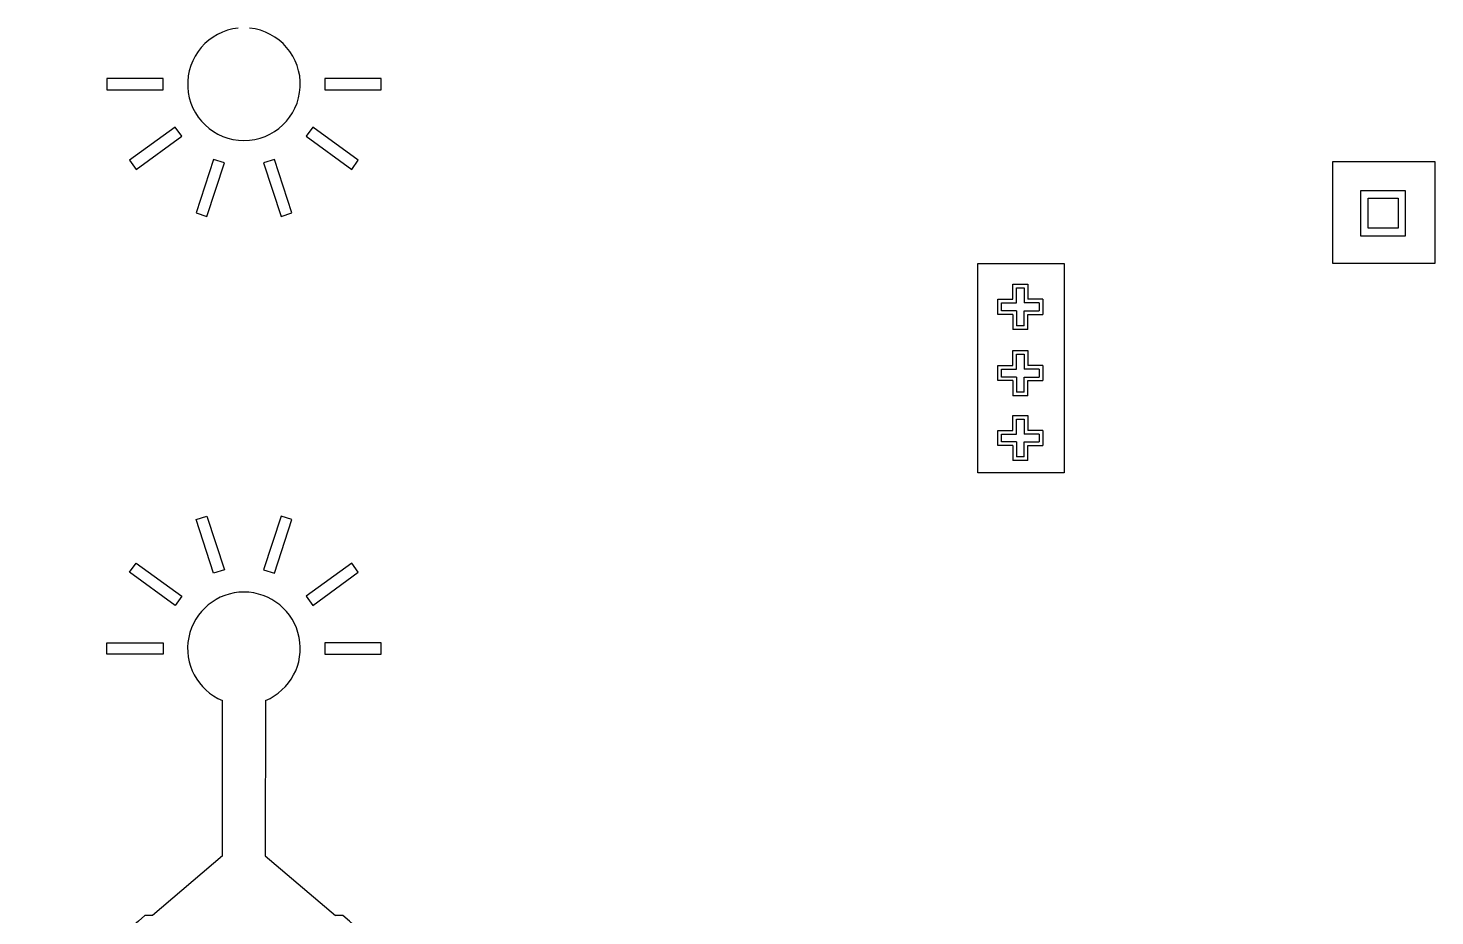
# Model space of a CAD drawing. Header units: millimetres. Extents: x 2102 to 86502, y 1818 to 64568.
# Drawn here: x 67769 to 86502, y 26221 to 38044 of the extents above; entities that cross this region are included whole.
import ezdxf

# ---------------------------------------------------------------- set-up
doc = ezdxf.new("R2010")
doc.units = ezdxf.units.MM
doc.layers.add('Layer-2', color=3, linetype='Continuous')

msp = doc.modelspace()

# ---------------------------------------------------------------- linework, layer by layer
at = {"layer": 'Layer-2'}
for p, q in [((69566, 37372), (68816, 37372)), ((68816, 37372), (68816, 37222)), ((69566, 37222), (69566, 37372)), ((72471, 37372), (71721, 37372)), ((71721, 37372), (71721, 37222)), ((72471, 37222), (72471, 37372)), ((68816, 37222), (69566, 37222)), ((71721, 37222), (72471, 37222)), ((69727, 36724), (69121, 36284)), ((69816, 36603), (69727, 36724)), ((71559, 36724), (71471, 36603)), ((72166, 36284), (71559, 36724)), ((69209, 36162), (69816, 36603)), ((71471, 36603), (72078, 36162)), ((69121, 36284), (69209, 36162)), ((70239, 36295), (70007, 35582)), ((70150, 35536), (70382, 36249)), ((70382, 36249), (70239, 36295)), ((71048, 36295), (70905, 36249)), ((70905, 36249), (71137, 35536)), ((71280, 35582), (71048, 36295)), ((72078, 36162), (72166, 36284)), ((85142, 34908), (85142, 36268)), ((85142, 36268), (85612, 36268)), ((85612, 36268), (86502, 36268)), ((86502, 36268), (86502, 34908)), ((85612, 35878), (85512, 35878)), ((85512, 35878), (85512, 35278)), ((86112, 35878), (85612, 35878)), ((86112, 35278), (86112, 35878)), ((85612, 35378), (85612, 35778)), ((85612, 35778), (86012, 35778)), ((86012, 35778), (86012, 35378)), ((70007, 35582), (70150, 35536)), ((71137, 35536), (71280, 35582)), ((85512, 35278), (86112, 35278)), ((86012, 35378), (85612, 35378)), ((80418, 34908), (81566, 34908)), ((80418, 32121), (80418, 34908)), ((81566, 34908), (81566, 32121)), ((86502, 34908), (85142, 34908)), ((80883, 34432), (80883, 34632)), ((80883, 34632), (81083, 34632)), ((80930, 34385), (80930, 34585)), ((80930, 34585), (81035, 34585)), ((81035, 34585), (81035, 34385)), ((81083, 34632), (81083, 34432)), ((80683, 34432), (80883, 34432)), ((80683, 34232), (80683, 34432)), ((80730, 34385), (80930, 34385)), ((80730, 34280), (80730, 34385)), ((81235, 34385), (81035, 34385)), ((81283, 34432), (81083, 34432)), ((81235, 34385), (81235, 34280)), ((81283, 34432), (81283, 34232)), ((80883, 34232), (80683, 34232)), ((80930, 34280), (80730, 34280)), ((80883, 34232), (80883, 34032)), ((80930, 34280), (80930, 34080)), ((81035, 34080), (81035, 34280)), ((81035, 34280), (81235, 34280)), ((81083, 34032), (81083, 34232)), ((81083, 34232), (81283, 34232)), ((81083, 34032), (80883, 34032)), ((81035, 34080), (80930, 34080)), ((80883, 33549), (80883, 33749)), ((80883, 33749), (81083, 33749)), ((81083, 33749), (81083, 33549)), ((80683, 33549), (80883, 33549)), ((80683, 33349), (80683, 33549)), ((80930, 33501), (80930, 33701)), ((80930, 33701), (81035, 33701)), ((81035, 33701), (81035, 33501)), ((81283, 33549), (81083, 33549)), ((81283, 33549), (81283, 33349)), ((80883, 33349), (80683, 33349)), ((80730, 33501), (80930, 33501)), ((80730, 33396), (80730, 33501)), ((80930, 33396), (80730, 33396)), ((80883, 33349), (80883, 33149)), ((80930, 33396), (80930, 33196)), ((81235, 33501), (81035, 33501)), ((81035, 33196), (81035, 33396)), ((81035, 33396), (81235, 33396)), ((81083, 33149), (81083, 33349)), ((81083, 33349), (81283, 33349)), ((81235, 33501), (81235, 33396)), ((81035, 33196), (80930, 33196)), ((81083, 33149), (80883, 33149)), ((80883, 32685), (80883, 32885)), ((80883, 32885), (81083, 32885)), ((80930, 32638), (80930, 32838)), ((80930, 32838), (81035, 32838)), ((81035, 32838), (81035, 32638)), ((81083, 32885), (81083, 32685)), ((80683, 32685), (80883, 32685)), ((80683, 32485), (80683, 32685)), ((80730, 32638), (80930, 32638)), ((80730, 32533), (80730, 32638)), ((81235, 32638), (81035, 32638)), ((81283, 32685), (81083, 32685)), ((81235, 32638), (81235, 32533)), ((81283, 32685), (81283, 32485)), ((80883, 32485), (80683, 32485)), ((80930, 32533), (80730, 32533)), ((80883, 32485), (80883, 32285)), ((80930, 32533), (80930, 32333)), ((81035, 32333), (81035, 32533)), ((81035, 32533), (81235, 32533)), ((81083, 32285), (81083, 32485)), ((81083, 32485), (81283, 32485)), ((81083, 32285), (80883, 32285)), ((81035, 32333), (80930, 32333)), ((81566, 32121), (80418, 32121)), ((70007, 31498), (70150, 31544)), ((70239, 30785), (70007, 31498)), ((70150, 31544), (70382, 30831)), ((71137, 31544), (70905, 30831)), ((71048, 30785), (71280, 31498)), ((71280, 31498), (71137, 31544)), ((69121, 30797), (69209, 30918)), ((69209, 30918), (69816, 30477)), ((72078, 30918), (71471, 30477)), ((72166, 30797), (72078, 30918)), ((69727, 30356), (69121, 30797)), ((70382, 30831), (70239, 30785)), ((70905, 30831), (71048, 30785)), ((71559, 30356), (72166, 30797)), ((69816, 30477), (69727, 30356)), ((71471, 30477), (71559, 30356)), ((68816, 29708), (68816, 29858)), ((68816, 29858), (69566, 29858)), ((69566, 29858), (69566, 29708)), ((71721, 29858), (71721, 29708)), ((72471, 29858), (71721, 29858)), ((72471, 29708), (72471, 29858)), ((69566, 29708), (68816, 29708)), ((71721, 29708), (72471, 29708)), ((70359, 27019), (70356, 29090)), ((70930, 29090), (70927, 27019)), ((70359, 27019), (69424, 26226)), ((70927, 27019), (71862, 26226)), ((69424, 26226), (69325, 26226)), ((71961, 26226), (71862, 26226))]:
    msp.add_line(p, q, dxfattribs=at)
for centre, radius, start, end in [((70643, 37297), 750, 95.7392, 84.2608), ((70643, 29783), 750, 292.4872, 247.5099), ((72106, 22899), 4337, 129.8902, 225.8633), ((69180, 22899), 4337, 314.1383, 50.1035)]:
    msp.add_arc(centre, radius, start, end, dxfattribs=at)

doc.saveas('drawing.dxf')
